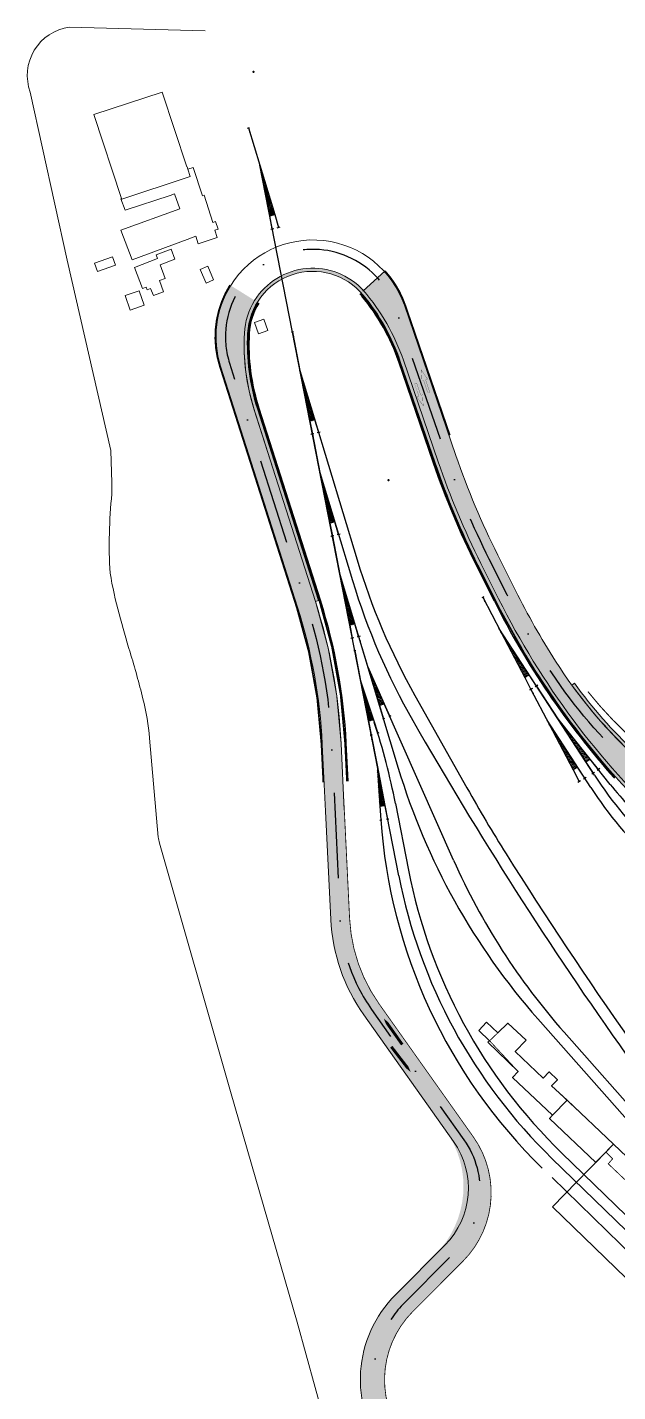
# Model space of a CAD drawing. Header units: metres. Extents: x 286532 to 329498, y 7396783 to 7466136.
# Drawn here: x 324376 to 324595, y 7398259 to 7398766 of the extents above; entities that cross this region are included whole.
import ezdxf

# ---------------------------------------------------------------- set-up
doc = ezdxf.new("R2010")
doc.units = ezdxf.units.M
doc.header["$LTSCALE"] = 10
doc.linetypes.add('DASHDOT', pattern=[25.4, 12.7, -6.35, 0, -6.35])
doc.linetypes.add('HIDDENX2', pattern=[0.75, 0.5, -0.25])
doc.layers.get('0').update_dxf_attribs({"color": 255})
for name, color, linetype in [('---TRABALHO', 1, 'Continuous'), ('_EDIFICACOES_PATIO_LAPA', 30, 'Continuous'), ('AMV TIC', 1, 'Continuous'), ('C-ROAD-STAN', 11, 'Continuous'), ('F-HZ-CONTENÇÃO', 210, 'Continuous'), ('F-HZ-SENTIDO', 255, 'Continuous')]:
    doc.layers.add(name, color=color, linetype=linetype)
for name, color, linetype, lineweight in [('_AUX-PLATAFORMA EXISTENTE', 252, 'Continuous', 25), ('CONSTRUÇÃO - EXISTENTE MANTER', 8, 'Continuous', 18), ('DEMOLIÇÃO - EDIF TOMBADO', 16, 'HIDDENX2', 18), ('F-HZ-BORDO', 5, 'Continuous', 0), ('F-HZ-EIXO', 2, 'DASHDOT', 0), ('F-HZ-PASSEIO', 2, 'Continuous', 0), ('Jundiai - Layout MRS_v4_2013-mod$0$U-HZ-PASSEIO', 45, 'Continuous', 0), ('Jundiai - Layout MRS_v4_2013-mod$0$U-HZ-VIARIO_LOCAL', 5, 'Continuous', 0), ('U-HZ-EIXO CARGA', 170, 'CARGA_LINE', 30), ('U-HZ-EIXO LINHA-TESTE', 130, 'TESTE_LINE', 30), ('U-HZ-EIXO PATIO', 200, 'PATIO_LINE', 30), ('VIÁRIO - NOVO', 2, 'Continuous', 18)]:
    doc.layers.add(name, color=color, linetype=linetype, lineweight=lineweight)
doc.styles.get("Standard").update_dxf_attribs({"font": 'arial.ttf'})
doc.linetypes.add('CARGA_LINE', pattern='A,3.5,-0.25,["CARGA",Standard,S=0.175,R=0,X=-0.05,Y=-0.1],-0.95', length=4.7)
doc.linetypes.add('ESTACIONAMENTO_LINE', pattern='A,3.5,-0.25,["ESTAC",Standard,S=0.175,R=0,X=-0.05,Y=-0.1],-0.9', length=4.65)
doc.linetypes.add('PATIO_LINE', pattern='A,3.5,-0.25,["PATIO",Standard,S=0.175,R=0,X=-0.05,Y=-0.1],-0.9', length=4.65)
doc.linetypes.add('TESTE_LINE', pattern='A,3.5,-0.25,["LINHA-TESTE",Standard,S=0.175,R=0,X=-0.05,Y=-0.1],-1.7', length=5.45)

# ---------------------------------------------------------------- blocks, each defined once
blk = doc.blocks.new('AMV_A_NUM_10_MADEIRA')
h = blk.add_hatch()
h.set_pattern_fill('ANSI31', color=1, scale=0.15)
h.set_pattern_definition([(45, (-2439.735950299847, -1122.584397991212), (-0.3367596045400932, 0.3367596045400932), [])])
h.paths.add_polyline_path([(19.19999999999982, -1.110223024625157e-16), (19.10424235145866, 1.915182543967785), (3.552713678800501e-15, 0)])
at = {"color": 1}
for p, q in [((-14.53200000000015, 0.4000000000000909), (-14.53200000000015, -0.3999999999998636)), ((-14.53200000000015, 0), (0, 0)), ((-12.86799999999994, 0.2000000000000455), (-12.86799999999994, -0.1999999999998181)), ((19.10424235145911, 1.91518254396783), (0, 0)), ((0, 0), (19.19999999999982, 0)), ((19.10424235145865, 1.91518254396783), (19.19999999999982, 0))]:
    blk.add_line(p, q, dxfattribs=at)
at = {"color": 2}
for p, q in [((24.02358475695974, 2.408342049039447), (19.10424235145911, 1.91518254396783)), ((19.19999999999982, 0), (24.14399999999978, 0)), ((23.99362264830415, 3.007593475441581), (24.05354686561486, 1.809090622637314)), ((24.11403789134511, 0.5992514264021338), (24.17396210865491, -0.5992514264021338))]:
    blk.add_line(p, q, dxfattribs=at)
blk = doc.blocks.new('AMV_A_NUM_8_MADEIRA')
h = blk.add_hatch()
h.set_pattern_fill('ANSI31', color=1, scale=0.15)
h.set_pattern_definition([(45, (-2462.613826636389, -1126.65643457961), (-0.3367596045400932, 0.3367596045400932), [])])
h.paths.add_polyline_path([(15.31500000000005, 0), (15.19581349117745, 1.906954991955219), (-1.77635683940025e-15, 0)])
at = {"color": 1}
for p, q in [((-11.41800000000012, 0.4000000000000909), (-11.41800000000012, -0.3999999999998636)), ((-11.41800000000012, 0), (0, 0)), ((-9.753999999999905, 0.2000000000000455), (-9.753999999999905, -0.1999999999998181)), ((0, 0), (15.19581349117743, 1.906954991955217)), ((0, 0), (15.31500000000051, 0)), ((15.19581349117743, 1.906954991955445), (15.31500000000005, 0))]:
    blk.add_line(p, q, dxfattribs=at)
at = {"color": 2}
for p, q in [((15.19581349117743, 1.906954991955445), (20.32557880292325, 2.550700163905049)), ((15.31500000000005, 0), (20.48500000000013, 0))]:
    blk.add_line(p, q, dxfattribs=at)
for p, q in [((20.27577260006456, 2.947587228643897), (20.37538500578148, 2.153813099166655)), ((20.48500000000013, 0.4000000000000909), (20.48500000000013, -0.3999999999998636))]:
    blk.add_line(p, q)
blk = doc.blocks.new('*U191')
at = {"layer": 'F-HZ-SENTIDO'}
blk.add_lwpolyline([(-1.609759627059102, 6.276868162751197, 1.079999999999999, 1.079999999999999, 0), (0, 0, 2.699999999999997, 0, 0), (1.341466351859271, -5.23072347164154, 0, 0, 0)], format="xyseb", dxfattribs=at)
blk = doc.blocks.new('mrs')
at = {"layer": 'Jundiai - Layout MRS_v4_2013-mod$0$U-HZ-PASSEIO'}
h = blk.add_hatch(color=256, dxfattribs=at)
h.dxf.hatch_style = 1
edge = h.paths.add_edge_path()
edge.add_line((-19.11240029049804, 44.57424440141767), (-18.03942634159466, 45.11157754343003))
edge.add_line((-18.03942634159466, 45.11157754343003), (-24.66166077437811, 58.33518964890391))
edge.add_arc((249.8408411213313, 195.8029182450846), 306.9999999224709, 198.9405953444818, 206.6011873653874, ccw=False)
edge.add_line((-40.53683372290106, 96.15450679510832), (-53.47995713108685, 133.8710546614602))
edge.add_arc((-129.1484066019184, 107.9040419086814), 79.99999997889228, 18.94059534249477, 39.58609825978623)
edge.add_arc((-87.14700721303234, 142.6334595121443), 25.50000000003641, 39.58609825786796, 177.0460775597563)
edge.add_arc((-32.72019425808685, 139.8249598108232), 79.99922604068348, 177.046077558888, 197.6917286799142)
edge.add_line((-108.935885869083, 115.5135526247323), (-86.1949510811246, 44.22125515993685))
edge.add_line((-86.1949510811246, 44.22125515993685), (-85.05170464643743, 44.58592979516834))
edge.add_line((-85.05170464643743, 44.58592979516834), (-107.7926394353271, 115.8782272627577))
edge.add_arc((-32.7201942508691, 139.8249598117545), 78.79922604789111, 177.0460775597461, 197.6917286772575, ccw=False)
edge.add_arc((-87.14700721320696, 142.6334595121443), 24.30000000014463, 39.58609825725392, 177.0460775595051, ccw=False)
edge.add_arc((-129.148406596214, 107.9040419114754), 78.79999997251483, 18.940595343149425, 39.5860982608113, ccw=False)
edge.add_line((-54.61498387402389, 133.4815494716167), (-41.67186046432471, 95.76500160060823))
edge.add_arc((249.8408411366981, 195.8029182534665), 308.1999999399273, 198.9405953456163, 206.6011873676087)
edge.add_line((-25.73463471833384, 57.79785649757832), (-19.11240029049804, 44.57424440141767))
h = blk.add_hatch(color=256, dxfattribs=at)
h.dxf.hatch_style = 1
h.paths.add_polyline_path([(-18.03942634316627, 45.111577546224), (-19.11224784614751, 44.57393999304622, 0.0884085352893773), (44.05853350966936, -40.15810053609312), (44.87983043148415, -39.28318833187222, -0.08840882007592266)])
h = blk.add_hatch(color=256, dxfattribs=at)
h.dxf.hatch_style = 1
edge = h.paths.add_edge_path()
edge.add_arc((154.9145658632624, 118.7084472943097), 178.7999998091703, 215.9439720354975, 226.810453039672, ccw=False)
edge.add_line((10.15962611418217, 13.75394596159458), (9.188116450677626, 13.04955333471298))
edge.add_arc((154.9145659073838, 118.7084473343566), 179.9999998680163, 215.9439720375575, 226.8104530380536)
edge.add_line((31.72002771851839, -12.52838329225779), (422.3122426373884, -379.1848113462329))
edge.add_line((422.3122426373884, -379.1848113462329), (423.1335395598435, -378.309899142012))
edge.add_line((423.1335395598435, -378.309899142012), (32.54132464021677, -11.65347108803689))
at = {"layer": 'Jundiai - Layout MRS_v4_2013-mod$0$U-HZ-VIARIO_LOCAL', "transparency": 33554636}
h = blk.add_hatch(color=253, dxfattribs=at)
h.dxf.hatch_style = 1
edge = h.paths.add_edge_path()
edge.add_line((-33.9158443712513, 98.42662035115063), (-53.09620494331466, 154.3186152568087))
edge.add_arc((-87.14700721524423, 142.6334595121443), 36.00000000193204, 18.94059534620284, 42.27669320145976)
edge.add_line((-60.51043433969608, 166.8510767687112), (-68.26525599748129, 159.8004962103441))
edge.add_arc((-129.1484066200792, 107.9040418975055), 79.99999999986555, 18.940595345803104, 40.44408654744569, ccw=False)
edge.add_line((-53.47995713091223, 133.8710546614602), (-40.53683372301748, 96.15450679510832))
edge.add_arc((249.8408411907731, 195.8029182748869), 306.9999999980168, 198.9405953455219, 206.6011873645477)
edge.add_line((-24.66166077449452, 58.33518964890391), (-18.03942634316627, 45.111577546224))
edge.add_arc((250.2040609169053, 179.4448628481477), 299.9999999957537, 206.6011873646954, 226.8104530320247)
edge.add_line((44.87983043148415, -39.28318833187222), (43.18362058402272, -23.28947850316763))
edge.add_line((43.18362058402272, -23.28947850316763), (31.72002771805273, -12.52838329412043))
edge.add_arc((154.9145659946371, 118.7084474014118), 179.9999999783017, 212.5129625010927, 226.8104530327101, ccw=False)
edge.add_arc((250.2040593862184, 179.4448620956391), 292.9999983001233, 206.6012898855564, 212.5129625389606, ccw=False)
edge.add_line((-11.78017689689295, 48.24555210117251), (-18.4026460685418, 61.46963294874877))
edge.add_arc((249.8408412105637, 195.8029182143509), 299.9999999965088, 198.9405953456675, 206.601187356865, ccw=False)
h = blk.add_hatch(color=253, dxfattribs=at)
h.dxf.hatch_style = 1
h.paths.add_polyline_path([(-108.9358430294087, 115.5134183224291, -0.09032746690459062), (-112.6131287791068, 143.9474809728563, -0.1271837394427696), (-108.7848459520028, 156.1261958824471), (-117.6945442551514, 161.6820285059512, 0.2200390557264107), (-121.4444002491073, 131.6932204412296), (-92.86388861411251, 42.0939864339307, -0.0650966747746033), (-83.64265879499726, -8.937165692448616), (-82.42989528912585, -33.79001525137573), (-75.43821471085539, -33.44883686676621), (-76.65097821725067, -8.595987295731902, 0.06509667479095305), (-86.19495108409319, 44.22125516925007)])
h = blk.add_hatch(color=253, dxfattribs=at)
h.dxf.hatch_style = 1
h.paths.add_polyline_path([(-108.9358430294087, 115.5134183224291, -0.09032746690459062), (-112.6131287791068, 143.9474809728563, -0.1271837394427696), (-108.7848459520028, 156.1261958824471), (-117.6945442551514, 161.6820285059512, 0.2200390557264107), (-121.4444002491073, 131.6932204412296), (-92.86388861411251, 42.0939864339307, -0.0650966747746033), (-83.64265879499726, -8.937165692448616), (-82.42989528912585, -33.79001525137573), (-75.43821471085539, -33.44883686676621), (-76.65097821725067, -8.595987295731902, 0.06509667479095305), (-86.19495108409319, 44.22125516925007)])
h = blk.add_hatch(color=253, dxfattribs=at)
h.dxf.hatch_style = 1
edge = h.paths.add_edge_path()
edge.add_line((-75.4382147109718, -33.44883686769754), (-82.42989528924227, -33.79001525044441))
edge.add_line((-82.42989528924227, -33.79001525044441), (-80.4657605184475, -74.04052224103361))
edge.add_arc((-13.54538927139947, -70.77495770994574), 66.99999999663754, 182.7936899093043, 215.320625957352)
edge.add_line((-68.21266668883618, -109.5111007718369), (-37.7490815128549, -152.5035396236926))
edge.add_arc((-67.10044556570938, -173.3188468012959), 35.98304579466807, -44.95118299825492, 35.34338241055502, ccw=False)
edge.add_line((-41.63492050697096, -198.7410146491602), (-56.33733145182487, -213.4802038371563))
edge.add_arc((-24.47780207713367, -245.2602351140231), 44.99999999928269, 135.0715734531908, 217.1154409347622)
edge.add_line((-60.36176229681587, -272.4142661010846), (-54.59728064289084, -280.0320091340691))
edge.add_arc((-134.3394144751946, -340.3743002181873), 100.0000000070475, 21.018070534893127, 37.115440931836304, ccw=False)
edge.add_line((-40.99267904052977, -304.5080628199503), (-35.56513435789384, -302.4226593496278))
edge.add_arc((-34.61471879435703, -302.1116766221821), 1.000000000091265, 34.95596116168258, 198.1184641815693, ccw=False)
edge.add_line((-33.79512612818507, -301.5387299740687), (-29.49737103615189, -298.2865422498435))
edge.add_line((-29.49737103615189, -298.2865422498435), (-53.18497025262332, -266.9834599038586))
edge.add_arc((-24.47780207765754, -245.2602351130918), 35.99999999911048, 135.0715734534027, 217.1154409369297, ccw=False)
edge.add_line((-49.96542557666544, -219.8362100925297), (-31.33925882051699, -201.1634497744963))
edge.add_arc((-56.82688232132932, -175.7394247539341), 35.99999999951847, 315.0715734554309, 395.320625960459)
edge.add_line((-27.45341982832178, -154.9259747480974), (-62.50116009142948, -105.4640410514548))
edge.add_arc((-13.5453892678488, -70.77495770994574), 60.00000000004265, 182.7936899101994, 215.3206259581998, ccw=False)
edge.add_line((-73.47407994011883, -73.69934385828674), (-75.4382147109718, -33.44883686769754))
edge = h.paths.add_edge_path()
edge.add_arc((-32.71942873101216, 139.8251066571102), 79.99999998853787, 177.0461205393499, 197.6917632216225)
edge.add_arc((-32.7194140588399, 139.8250607103109), 80.00000000377094, 177.0462257605756, 197.6917286775891, ccw=False)
edge.add_arc((-93.55719713657163, 144.648426967673), 19.06881894768708, 182.1060166732198, 182.1065959691889, ccw=False)
h = blk.add_hatch(color=253, dxfattribs=at)
h.dxf.hatch_style = 1
edge = h.paths.add_edge_path()
edge.add_arc((-93.55719713657163, 144.648426967673), 19.06881894768708, 182.1060166732198, 182.1065959691889)
edge.add_arc((-32.71941405918915, 139.8250607103109), 80.0000000034382, 177.0462257605627, 197.6917286776651)
edge.add_arc((-32.71942873101216, 139.8251066571102), 79.99999998853787, 177.04612053935, 197.6917632216225, ccw=False)
edge = h.paths.add_edge_path()
edge.add_line((-73.47407994011883, -73.69934385828674), (-75.4382147109718, -33.44883686769754))
edge.add_line((-75.4382147109718, -33.44883686769754), (-82.42989528924227, -33.79001525044441))
edge.add_line((-82.42989528924227, -33.79001525044441), (-80.4657605184475, -74.04052224103361))
edge.add_arc((-13.54538927139947, -70.77495770994574), 66.99999999663754, 182.7936899093043, 215.320625957352)
edge.add_line((-68.21266668883618, -109.5111007718369), (-34.82545068138279, -156.6295812251046))
edge.add_arc((-59.3033360959962, -173.9741228949279), 30.0000000017863, -44.92842654301461, 35.32062595363129, ccw=False)
edge.add_line((-38.0636498433887, -195.1608104128391), (-56.33733145182487, -213.4802038371563))
edge.add_arc((-24.47780207713367, -245.2602351140231), 44.99999999928269, 135.0715734531908, 217.1154409347622)
edge.add_line((-60.36176229681587, -272.4142661010846), (-54.59728064289084, -280.0320091340691))
edge.add_arc((-134.3394144751946, -340.3743002181873), 100.0000000070475, 21.018070534893127, 37.115440931836304, ccw=False)
edge.add_line((-40.99267904052977, -304.5080628199503), (-35.56513435789384, -302.4226593496278))
edge.add_arc((-34.61471879435703, -302.1116766221821), 1.000000000091265, 34.95596116168258, 198.1184641815693, ccw=False)
edge.add_line((-33.79512612818507, -301.5387299740687), (-29.64792947168462, -297.9379315404221))
edge.add_line((-29.64792947168462, -297.9379315404221), (-31.34088241949212, -295.8503481764346))
edge.add_line((-31.34088241949212, -295.8503481764346), (-53.18497025262332, -266.9834599038586))
edge.add_arc((-24.47780207800679, -245.2602351130918), 35.99999999883198, 135.0715734530102, 217.1154409372651, ccw=False)
edge.add_line((-49.96542557666544, -219.8362100925297), (-31.33925882051699, -201.1634497744963))
edge.add_arc((-56.82688232132932, -175.7394247539341), 35.99999999951847, 315.0715734554309, 395.320625960459)
edge.add_line((-27.45341982832178, -154.9259747480974), (-62.50116009142948, -105.4640410514548))
edge.add_arc((-13.54538926872192, -70.77495770994574), 59.99999999933025, 182.7936899102401, 215.3206259586819, ccw=False)
at = {"layer": 'F-HZ-BORDO'}
for points in [[(-68.2652559974813, 159.8004962103442, 0.4970222556792119), (-108.7848459520028, 156.1261958824471, 0.6471069585603517)], [(-117.6945442551514, 161.6820285059512), (-117.6945442551514, 161.6820285059512, 0.2200390557264107), (-121.4444002491073, 131.6932204412296), (-92.86388861411251, 42.0939864339307, -0.0650966747746033), (-83.64265879499726, -8.937165692448616), (-82.42989528912585, -33.79001525137573), (-82.42989528912585, -33.79001525137573)], [(-75.43821471085539, -33.44883686676621), (-75.43821471085539, -33.44883686676621), (-76.65097821725067, -8.595987295731902, 0.06509667479095305), (-86.19495108409319, 44.22125516925007), (-108.9358430294087, 115.5134183224291, -0.09032746690459062), (-112.6131287791068, 143.9474809728563, -0.1271837394427696), (-108.7848459520028, 156.1261958824471), (-108.7848459520028, 156.1261958824471)], [(-19.11224784614751, 44.57393999304622), (-19.11224784614751, 44.57393999304622, 0.0884085352893773), (44.05853350966936, -40.15810053609312), (44.05853350966936, -40.15810053609312)], [(44.87983043148415, -39.28318833187222), (44.87983043148415, -39.28318833187222, -0.08840882007592266), (-18.03942634316627, 45.111577546224), (-18.03942634316627, 45.111577546224)], [(423.1335395598435, -378.309899142012), (423.1335395598435, -378.309899142012), (32.5413246402168, -11.65347108803689, -0.04744953008590311), (10.15962611418217, 13.75394596159458), (9.188116450677597, 13.04955333471302, 0.04744953006981682), (31.72002771851839, -12.52838329225779), (422.3027496245022, -379.1759000723688)], [(-82.42989528912585, -33.79001525137573), (-82.42989528912585, -33.79001525137573), (-80.4657605184475, -74.04052224103353, 0.1428862019568527), (-68.21266668883618, -109.5111007718369), (-34.82545068138279, -156.6295812251046, -0.3652013776130729), (-38.0636498433887, -195.1608104128391), (-56.33733145182487, -213.4802038371563, 0.3741028599751738), (-60.36176229681587, -272.4142661010846), (-54.59728064289088, -280.032009134069, -0.07035376061428696), (-40.99267904052977, -304.5080628199503), (-35.56513435789384, -302.4226593496278, -0.862891371426214), (-33.79512612818507, -301.5387299740687), (-29.49737103615682, -298.2865422493276)]]:
    blk.add_lwpolyline(points, format="xyb", dxfattribs=at)
at = {"layer": 'F-HZ-BORDO', "const_width": 0.3}
blk.add_lwpolyline([(-112.6131287791068, 143.9474809728563, 0.09032791102930572), (-108.9358001894434, 115.5132840210572)], format="xyb", dxfattribs=at)
at = {"layer": 'F-HZ-BORDO'}
blk.add_lwpolyline([(-112.6131358652492, 143.9476736383513, 2.527655501244173e-06), (-112.6131287790874, 143.9474809709866, 0.09032746689560359), (-108.9358430295668, 115.5134183233657, -0.09032808171195787)], format="xyb", close=True, dxfattribs=at)
blk.add_arc((-32.72019424813334, 139.8249598126858), 79.99922605058592, 177.0460775471669, 197.6917286498754, dxfattribs=at)
at = {"layer": 'F-HZ-CONTENÇÃO'}
for points, const_width in [([(-60.28661684086546, 167.050859645009, -0.1021572005564611), (-52.81244825676549, 154.4159915549681), (-36.19632383773569, 105.9962375108153)], 0.6), ([(-117.9491070640506, 161.8407665807754, 0.2200390557087945), (-121.7302118585212, 131.6020517842844), (-93.14970021968475, 42.0028177658096, -0.06509667475988903), (-83.9423022485571, -8.951787622645497), (-83.25214931165101, -23.09491365682334)], 0.6), ([(-19.38064377789851, 44.43991111684591), (-26.00287820555968, 57.66352321207523, -0.03343809244252662), (-41.95561714988435, 95.66762530244887), (-54.89874055964174, 133.3841731743887, 0.09032746686394592), (-68.65097811666783, 157.9271480031312, 0.01193488118739827), (-69.40185041358927, 158.7923397375271)], 0.6), ([(-107.5154299701098, 155.3270545266569, 0.1271150902443754), (-111.1151184292394, 143.870247585699, 0.0903281188177313), (-107.5068278266699, 115.9693959215656), (-84.76589303778019, 44.67709845397621, -0.06509667477770677), (-75.152760950441, -8.522877641953528), (-74.46260801301105, -22.66600368823856)], 0.6), ([(-19.38064377906267, 44.43991111963987, 0.06616818615768427), (25.24584674276412, -21.29390239808708)], 0.6), ([(241.9610157340067, -204.2988856760785), (29.34147908049636, -4.708835322409868, -0.03590142375145418), (15.14879819005728, 10.67258490808308, -0.03590142375145418)], 0.4)]:
    blk.add_lwpolyline(points, format="xyb", dxfattribs=dict(at, const_width=const_width))
at = {"layer": 'F-HZ-CONTENÇÃO', "color": 1}
for points in [[(-19.64888726518257, 44.30557783134282), (-26.27112169284374, 57.52918992657214, -0.03343809244245279), (-42.23937383550219, 95.57024900428951), (-55.18249724520138, 133.2867968762293, 0.09032746686524976), (-68.88217848038767, 157.7359768971801, 0.01193488119106484), (-69.6236648731865, 158.5903537357226)], [(-107.2608246856835, 155.1683845892549, 0.1271150902410611), (-110.8155170390382, 143.8547877352685, 0.09032811881673986), (-107.2210162180709, 116.0605645803735), (-84.48008142918115, 44.76826711278409, -0.06509667477820329), (-74.853117497114, -8.508255711756647), (-74.16296455968404, -22.65138175711036)]]:
    blk.add_lwpolyline(points, format="xyb", dxfattribs=at)
blk.add_arc((250.2040609196411, 179.444862851873), 301.8000000966844, 206.6011873671803, 221.7437451451108, dxfattribs=at)
at = {"layer": 'F-HZ-EIXO', "color": 2, "linetype": 'DASHDOT', "lineweight": -3, "ltscale": 0.25, "flags": 128}
blk.add_lwpolyline([(437.7274298557895, -398.4558258932084), (29.32457836467074, -15.0802105627954, -0.06246562732250109), (0.17454557295423, 20.07895854488015, -0.0258007080419671), (-14.90991905331612, 46.67879930976778), (-21.53215340635506, 59.90241125971079, -0.03343809241040926), (-37.22633904527174, 97.29056356754154), (-56.4066996203037, 153.1825584806502, 0.9891605416029632), (-118.1099314935273, 132.7568548256531), (-89.52941984729841, 43.15762078855187, -0.06509667477720987), (-80.1468185056001, -8.766576503403485), (-76.9699202288175, -73.86993305012584, 0.142886201951708), (-65.35691339045297, -107.4875709107146), (-30.98719117138535, -155.9926359681413, -0.3652013776462104), (-34.51548528915737, -197.9756958475336), (-53.05267668317538, -216.5592582300305, 0.3741028600086907), (-56.58523264422547, -268.2902684444562), (-32.29075903513422, -300.3953332401007)], format="xyb", dxfattribs=at)
at = {"layer": 'F-HZ-PASSEIO'}
blk.add_arc((250.2040609196411, 179.444862851873), 301.2, 206.6011873671803, 226.8104530460977, dxfattribs=at)
at = {"layer": 'F-HZ-SENTIDO', "const_width": 0.075}
for points in [[(-45.23854415403912, 126.655135082081), (-43.69842415448511, 122.0456198826432), (-44.40976909274468, 121.8079470423982), (-45.94988909369567, 126.4174622418359), (-46.66123403148958, 126.1797894015908), (-46.87764995737234, 130.377561329864), (-44.52719921577955, 126.8928079213947)], [(-47.74974492617184, 120.6055469578132), (-49.28986492526019, 125.2150621591136), (-48.57851998746628, 125.452734997496), (-47.03839998651529, 120.8432197989896), (-46.32705504872138, 121.080892637372), (-46.11063912283862, 116.8831207100302), (-48.46108986443141, 120.3678741184995)]]:
    blk.add_lwpolyline(points, close=True, dxfattribs=at)
at = {"layer": 'Jundiai - Layout MRS_v4_2013-mod$0$U-HZ-VIARIO_LOCAL', "color": 253, "transparency": 33554636}
for p, q in [((-53.09620494319825, 154.3186152568087), (-33.91584437043639, 98.42662034928799)), ((-40.53683372196974, 96.15450679231435), (-53.47995713166893, 133.8710546633229))]:
    blk.add_line(p, q, dxfattribs=at)
at = {"layer": 'Jundiai - Layout MRS_v4_2013-mod$0$U-HZ-VIARIO_LOCAL'}
for points in [[(-86.19495108105363, 44.22125515933048), (-85.05170464643743, 44.58592979516834), (-107.7926394353271, 115.8782272627577, -0.09032811881568822), (-111.4147198194405, 143.8857074370608, -0.6838172734022891), (-68.41977775288979, 158.1183191090822, -0.0903274668652009), (-54.6149838740821, 133.4815494716167), (-41.6718604642665, 95.76500160060823, 0.0334380924426006), (-25.73463471833384, 57.79785649757832), (-19.11224784562364, 44.5739399921149)], [(43.18362058402272, -23.28947850316763), (43.18362058402272, -23.28947850316763), (31.72002771805275, -12.5283832941204, -0.06246562746940221), (3.125990048807608, 21.96017504204056, -0.02580026041754529), (-11.78017689689295, 48.24555210117251), (-18.40264606854186, 61.4696329487488, -0.03343809240209016), (-33.9158443712513, 98.42662035115063), (-53.09620494331466, 154.3186152568087, 0.1021762980776281), (-60.51043433969608, 166.8510767687112), (-60.51043433910238, 166.8510767681354)], [(-68.2652559974813, 159.8004962103442), (-68.2652559974813, 159.8004962103442, -0.09410298625791447), (-53.47995713091223, 133.8710546614602), (-40.53683372301754, 96.15450679510843, 0.03343809243628581), (-24.66166077449452, 58.33518964890391), (-18.03942634316627, 45.11157754622408, 0.08840882007773596), (44.87983043148415, -39.28318833187222), (44.87983043148415, -39.28318833187222)]]:
    blk.add_lwpolyline(points, format="xyb", dxfattribs=at)
at = {"layer": 'Jundiai - Layout MRS_v4_2013-mod$0$U-HZ-VIARIO_LOCAL', "color": 253, "transparency": 33554636}
blk.add_lwpolyline([(-68.56967175059253, 159.5410139383748), (-60.22694555786438, 167.1338733909652)], dxfattribs=at)
at = {"layer": 'Jundiai - Layout MRS_v4_2013-mod$0$U-HZ-VIARIO_LOCAL', "const_width": 0.3}
blk.add_lwpolyline([(-108.9358858696651, 115.5135526265949), (-86.19495108094998, 44.22125515900552, -0.06509667477832337), (-76.65097821725067, -8.595987295731902), (-73.47407994011883, -73.69934385828674, 0.1428862019856964), (-62.5011600877624, -105.4640410570428), (-27.4534198269248, -154.9259747490287, -0.365201377655861), (-31.33925882092444, -201.1634497754276), (-49.96542557666544, -219.8362100925297, 0.3741028599662533), (-53.18497025262332, -266.9834599038586), (-29.49703617354805, -298.2869847691339)], format="xyb", dxfattribs=at)
at = {"layer": 'Jundiai - Layout MRS_v4_2013-mod$0$U-HZ-VIARIO_LOCAL'}
blk.add_arc((-87.14700721333915, 142.6334595131276), 35.99999999993405, 18.94059536719903, 148.053516946757, dxfattribs=at)
at = {"layer": 'U-HZ-EIXO CARGA', "lineweight": 30}
for p, q in [((17.59765256295213, -20.42283479124308), (-17.94280785485171, 34.26205804571509)), ((23.46819864062127, -23.82212718203664), (3.129232484498061, 1.839229128323495)), ((16.22267023369204, -24.96126872953027), (4.831235855817795e-09, -7.450580596923828e-09))]:
    blk.add_line(p, q, dxfattribs=at)
for centre, start in [((141.994172784267, 56.779352420941), 213.020390966434), ((143.3691551135271, 61.31778635922819), 213.020390966434), ((141.0221597776399, 69.35011235810816), 218.4000353552147)]:
    blk.add_arc(centre, 150, start, 226.8104530460977, dxfattribs=at)
at = {"extrusion": (1.10533130459098e-09, 5.6412923779218e-10, 1), "rotation": 297.6407465746476}
for p in [(-17.22326406498905, 32.88807849213481, 0.004532471113463756), (0.719543794693891, -1.373979561030865, 0.00453247132372649)]:
    blk.add_blockref('AMV_A_NUM_10_MADEIRA', p, dxfattribs=at)
at = {"extrusion": (2.713753708797587e-06, -3.77307953760816e-06, 0.9999999999891998), "rotation": 303.0203909631233}
blk.add_blockref('AMV_A_NUM_10_MADEIRA', (3.974423857923483, 0.5387620253174068, -5.871460964331922e-05), dxfattribs=at)
at = {"layer": 'F-HZ-SENTIDO'}
for p, rotation in [((-57.64321532478789, -115.2866646554321), 200.9084120759555), ((-54.0204382064403, -126.5110160624608), 23.26024788795035)]:
    blk.add_blockref('*U191', p, dxfattribs=dict(at, rotation=rotation))
blk = doc.blocks.new('Pátio Lapa')
at = {"layer": '_EDIFICACOES_PATIO_LAPA', "linetype": 'Continuous', "const_width": 0.3}
blk.add_lwpolyline([(323976.1544440885, 7397371.501670733), (323920.0400916946, 7397425.370562223), (323896.9215714441, 7397447.016600714), (323899.172232563, 7397449.28624662), (323896.1039854617, 7397452.199469531), (323893.8612913204, 7397449.925758252), (323883.469663298, 7397459.783183625), (323887.4640217119, 7397463.962614793), (323880.6637753232, 7397470.310513421), (323873.9221173183, 7397463.785500676), (323884.5211927372, 7397452.394325135), (323882.4104286612, 7397450.111533199), (323897.3168551664, 7397436.058996425), (323896.170083117, 7397434.870347247), (323913.447390552, 7397418.473317218), (323920.0400916946, 7397425.370562223), (323917.1841111308, 7397422.382652222), (323919.6787032301, 7397419.893305561), (323918.0442708635, 7397418.026949852), (323971.8382230364, 7397367.005533121)], close=True, dxfattribs=at)
at = {"layer": 'C-ROAD-STAN', "color": 11, "linetype": 'Continuous', "lineweight": 40}
for p in [(323786.1026676348, 7397824.074370638), (323836.356956774, 7397672.219120641)]:
    blk.add_point(p, dxfattribs=at)
at = {"layer": 'CONSTRUÇÃO - EXISTENTE MANTER'}
for points in [[(323737.0464813349, 7397777.012848757), (323726.7218022638, 7397808.234442216), (323752.0989842604, 7397816.578913558), (323761.375496209, 7397788.718786879)], [(323761.375496209, 7397788.718786879), (323761.3780908122, 7397788.710994516), (323761.6426043923, 7397787.917801877), (323762.5405620759, 7397785.222358314), (323761.3900208634, 7397784.838595997)], [(323761.6426043923, 7397787.917801877), (323763.6400486597, 7397788.574467239), (323767.1136603852, 7397778.010668368), (323767.7173107139, 7397778.209731879), (323771.0347847243, 7397768.118227419), (323771.9994138268, 7397768.435338909), (323772.9244206728, 7397765.623669947), (323771.7341767646, 7397765.232403491), (323772.6308970054, 7397762.507969087), (323765.5666438931, 7397760.185738917), (323764.653366417, 7397762.964310716), (323761.4786377962, 7397761.789268509), (323761.4763042604, 7397761.788404361)], [(323761.3900208634, 7397784.838595997), (323737.1343164764, 7397776.748120619), (323737.0464813349, 7397777.012848757)], [(323761.4763042604, 7397761.788404361), (323740.9657456859, 7397754.192989602), (323736.753393411, 7397765.157851312), (323758.7605765577, 7397773.149907053), (323756.7420116638, 7397778.706622968), (323755.1592577522, 7397778.132564562), (323738.329725792, 7397772.641193963), (323736.7465578376, 7397776.901301027), (323737.0464813349, 7397777.012848757)]]:
    blk.add_lwpolyline(points, dxfattribs=at)
for points in [[(323734.8260247515, 7397752.176198873), (323728.093220047, 7397749.785252238), (323726.982782597, 7397752.911450192), (323733.7155873015, 7397755.302396829)], [(323744.8051904871, 7397743.485190172), (323741.8015098509, 7397751.352050449), (323750.4628739127, 7397754.658235202), (323749.9351761372, 7397756.040602756), (323755.4676544483, 7397758.152369253), (323756.9058562855, 7397754.38546582), (323751.3633455544, 7397752.269781346), (323753.2597297163, 7397747.302085693), (323751.0888663654, 7397746.472834636), (323752.6719678774, 7397742.326731937), (323748.8739672185, 7397740.876784353), (323747.8479401258, 7397743.564276381), (323746.5909696299, 7397743.084553367), (323746.2306958095, 7397744.029535256)], [(323766.3300687804, 7397750.587165563), (323769.0878932693, 7397751.775622161), (323771.2675554839, 7397746.718603811), (323768.5097309959, 7397745.530147209)], [(323740.2335937641, 7397735.493358067), (323738.3735085794, 7397740.863769978), (323743.5694186187, 7397742.663282092), (323745.4294956162, 7397737.29187021)], [(323786.4406585612, 7397730.915824589), (323789.9989966893, 7397732.163727946), (323791.479462894, 7397727.940463116), (323787.9211247678, 7397726.692559763)]]:
    blk.add_lwpolyline(points, close=True, dxfattribs=at)
at = {"layer": 'DEMOLIÇÃO - EDIF TOMBADO', "ltscale": 10}
blk.add_lwpolyline([(323897.3168551664, 7397436.058996425), (323882.4104286612, 7397450.111533199), (323884.5211927372, 7397452.394325135), (323873.2897491831, 7397463.254661213), (323873.9221173183, 7397463.785500676), (323869.8811092128, 7397467.586719099), (323872.7583660849, 7397470.659260863), (323877.0378921631, 7397466.676083167), (323880.6637753232, 7397470.310513421), (323887.4640217119, 7397463.962614793), (323883.469663298, 7397459.783183625), (323893.8612913204, 7397449.925758252), (323896.1039854617, 7397452.199469531), (323899.172232563, 7397449.28624662), (323896.9215714441, 7397447.016600714), (323902.7379989403, 7397441.671792004)], dxfattribs=at)
for points in [[(323897.3168551664, 7397436.058996425), (323902.7379989403, 7397441.671792004), (323920.0400916946, 7397425.370562223), (323913.447390552, 7397418.473317218), (323896.170083117, 7397434.870347247)], [(323956.00196315, 7397345.012491915), (323978.6923838903, 7397368.353781419), (323920.0400916946, 7397425.370562223), (323897.3496709553, 7397402.029272718)]]:
    blk.add_lwpolyline(points, close=True, dxfattribs=at)
at = {"layer": 'U-HZ-EIXO LINHA-TESTE', "linetype": 'ByBlock', "flags": 128}
blk.add_lwpolyline([(323803.3877156129, 7397713.08599987), (323824.645105635, 7397642.614262746, 0.0550378024671962), (323846.1610585955, 7397592.136991612), (323865.509333303, 7397557.780626075, 0.01172645910618803), (323880.0923428556, 7397533.249643808, 0.05488633088319931), (324086.1841405083, 7397272.827514874, 0.05787817828698068), (324190.5778726766, 7397189.088835153, 0.0178201226951189), (324289.1748925848, 7397132.008120146, 0.0009480104262331275), (324296.1633289932, 7397128.305222251), (324345.1841010297, 7397102.783572723, 0.01096427148761438), (324360.925379411, 7397095.044760561), (324832.1820988304, 7396876.059291442)], format="xyb", dxfattribs=at)
at = {"layer": 'U-HZ-EIXO PATIO', "lineweight": -3}
for p, q in [((323840.1223284868, 7397525.169573358, -3.34050566967118e-08), (323788.4741419364, 7397789.376594492)), ((323860.5215201805, 7397530.989310982), (323834.7120242087, 7397589.126497972)), ((323830.743523885, 7397583.086676439, -3.010208399125552e-08), (323831.0444462626, 7397582.172152203, -3.010208399125552e-08)), ((323838.9260398854, 7397551.994797149, -2.78406310063109e-08), (323843.7728527317, 7397527.200858321, -2.418426345860217e-08)), ((324203.8104025215, 7397122.401039856), (323897.1252573751, 7397420.011064275, 1.14543092654025e-09)), ((324206.5960390833, 7397125.271619754), (323900.7757815849, 7397422.042349417)), ((324171.136880238, 7397146.176543501), (323897.1355051116, 7397412.891813327))]:
    blk.add_line(p, q, dxfattribs=at)
at = {"layer": 'U-HZ-EIXO PATIO', "linetype": 'ESTACIONAMENTO_LINE', "lineweight": -3}
for p, q in [((323810.8078001284, 7397675.128453562, 4.800647711278826e-09), (323822.9401361619, 7397634.907768202)), ((323818.2278846439, 7397637.170907253), (323839.9338668128, 7397565.21201353)), ((323950.1919562365, 7397405.899516855), (323891.8809522169, 7397471.938187164, -5.48115902112515e-09)), ((323999.8873209732, 7397355.661600917), (323901.6161567803, 7397466.956151957))]:
    blk.add_line(p, q, dxfattribs=at)
for centre, radius, start, end in [((324062.288123336, 7397707.105697782), 250, 196.785631786004, 209.7947399366306), ((325165.7532965456, 7398338.931637233), 1521.549999959736, 209.7947399366306, 220.9201689211013), ((324079.2818539867, 7397637.40994311, 0.0005884145430352203), 250, 196.7856317861875, 221.4439472270128)]:
    blk.add_arc(centre, radius, start, end, dxfattribs=at)
at = {"layer": 'U-HZ-EIXO PATIO', "lineweight": -3}
for centre, radius, start, end in [((323593.5700937077, 7397504.03168971, 0.003046188015132158), 250, 11.0609096569222, 18.21368748226474), ((324032.9922219252, 7397559.755172671, -8.050165009045946e-05), 200, 183.9081317956903, 225.7720084498849), ((324040.0576096739, 7397565.571344272, 0.002812762853087008), 200, 191.060909656935, 225.860385881288), ((324089.0170585503, 7397632.427907902), 250, 203.938409594614, 221.4439472269019), ((324036.4070854641, 7397563.540059131, -0.001459465730376313), 200, 191.060909604721, 225.8603858813248)]:
    blk.add_arc(centre, radius, start, end, dxfattribs=at)
at = {"layer": 'VIÁRIO - NOVO', "lineweight": 5}
blk.add_lwpolyline([(323768.1069663343, 7397839.379195215), (323717.6980631429, 7397840.657782706, 0.4805271444197018), (323703.079213153, 7397816.538059538), (323716.8618046081, 7397754.089205247), (323733.009401238, 7397683.292310253), (323733.4532339924, 7397671.27152355), (323733.462097481, 7397667.209873607, 0.04227042822761658), (323732.7793327678, 7397637.673996625, 0.02322486872689536), (323736.1179145582, 7397622.515701732, 0.008268097842186108), (323740.215237873, 7397608.254158033, -0.01301435933836272), (323745.0057955841, 7397590.962940744, -0.03906362386815526), (323747.4701225096, 7397576.268426529), (323750.7133395004, 7397539.538297085, 0.04779819572263184), (323751.1312441502, 7397537.287683962), (323777.6124495512, 7397444.889611629), (323802.298598266, 7397359.159955558), (323812.4330116039, 7397322.645227448), (323819.7933278984, 7397299.97730468)], format="xyb", dxfattribs=at)
at = {"layer": '---TRABALHO'}
blk.add_blockref('mrs', (323895.328975816, 7397582.952281948), dxfattribs=at)
at = {"extrusion": (-1.190894182232547e-09, -3.592353292083404e-10, 1), "xscale": -1, "rotation": 106.7856318054129}
blk.add_blockref('AMV_A_NUM_10_MADEIRA', (323788.4741419365, 7397789.376594492, -0.003044267636134957), dxfattribs=at)
at = {"extrusion": (1.258677903201848e-09, 1.195769787521613e-10, 1), "rotation": 281.0609095844251}
for p in [(323803.3877156489, 7397713.085999753, 0.002246319223014407), (323810.8078001643, 7397675.128453446, 0.002246314422366696), (323818.2278846799, 7397637.170907137, 0.002246309621718985)]:
    blk.add_blockref('AMV_A_NUM_10_MADEIRA', p, dxfattribs=at)
at = {"layer": 'AMV TIC'}
for p, rotation in [((323828.4978957654, 7397603.124134656), 286.7856317787975), ((323825.9566391543, 7397597.634355279, -3.010208399212289e-08), 281.0609096767835)]:
    blk.add_blockref('AMV_A_NUM_8_MADEIRA', p, dxfattribs=dict(at, rotation=rotation))
at = {"layer": 'AMV TIC', "xscale": -1, "rotation": 101.0609095969202}
blk.add_blockref('AMV_A_NUM_8_MADEIRA', (323832.077307216, 7397566.323992274, -3.010208399212289e-08), dxfattribs=at)

msp = doc.modelspace()

# ---------------------------------------------------------------- block references
at = {"layer": '_AUX-PLATAFORMA EXISTENTE'}
msp.add_blockref('Pátio Lapa', (673.8537161716376, 925.5053424220532), dxfattribs=at)

doc.saveas('drawing.dxf')
